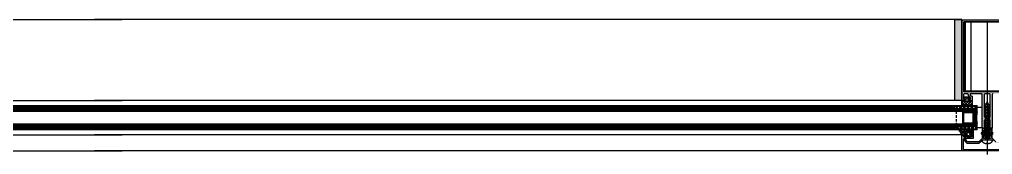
# Model space of a CAD drawing. Header units: millimetres. Extents: x 809 to 8159, y 33 to 4533.
# Drawn here: x 4685.8 to 4781.8, y 1262.1 to 1275.4 of the extents above; entities that cross this region are included whole.
import ezdxf

# ---------------------------------------------------------------- set-up
doc = ezdxf.new("R2010")
doc.units = ezdxf.units.MM
doc.linetypes.add('DASHDOT', pattern=[25.4, 12.7, -6.35, 0, -6.35])
doc.linetypes.add('HIDDEN', pattern=[0.375, 0.25, -0.125])
for name, color, linetype in [('1', 3, 'Continuous'), ('11', 11, 'Continuous'), ('3', 11, 'Continuous'), ('5', 11, 'Continuous'), ('EKSEN', 11, 'Continuous'), ('FITILLER', 240, 'Continuous'), ('GORUNUS-TARAMA', 11, 'Continuous')]:
    doc.layers.add(name, color=color, linetype=linetype)
doc.layers.add('cam', color=5, linetype='Continuous', lineweight=0)

# ---------------------------------------------------------------- blocks, each defined once
blk = doc.blocks.new('ajsdfxcvzx')
h = blk.add_hatch(color=256)
edge = h.paths.add_edge_path()
edge.add_line((36739.5, -7323.869), (36739.5, -7323.799))
edge.add_line((36739.5, -7323.799), (36739.59, -7323.799))
edge.add_line((36739.59, -7323.799), (36739.59, -7323.319))
edge.add_arc((36739.49, -7323.319), 0.1, 0, 90)
edge.add_line((36739.49, -7323.219), (36739.21, -7323.219))
edge.add_arc((36739.21, -7323.319), 0.1, 90, 180)
edge.add_line((36739.11, -7323.319), (36739.11, -7323.398))
edge.add_arc((36739.06, -7323.398), 0.05, 315, 360, ccw=False)
edge.add_line((36739.096, -7323.434), (36738.925, -7323.604))
edge.add_arc((36738.96, -7323.64), 0.05, 135, 180)
edge.add_line((36738.91, -7323.64), (36738.91, -7323.799))
edge.add_line((36738.91, -7323.799), (36739, -7323.799))
edge.add_line((36739, -7323.799), (36739, -7323.869))
edge.add_arc((36738.95, -7323.869), 0.05, -90, 0, ccw=False)
edge.add_line((36738.95, -7323.919), (36738.75, -7323.919))
edge.add_line((36738.75, -7323.919), (36738.75, -7323.479))
edge.add_arc((36738.8, -7323.479), 0.05, 90, 180, ccw=False)
edge.add_line((36738.8, -7323.429), (36738.867, -7323.429))
edge.add_arc((36738.867, -7323.379), 0.05, 270, 315)
edge.add_line((36738.903, -7323.414), (36738.936, -7323.382))
edge.add_arc((36738.9, -7323.346), 0.05, 315, 360)
edge.add_line((36738.95, -7323.346), (36738.95, -7323.269))
edge.add_arc((36738.9, -7323.269), 0.05, 0, 90)
edge.add_line((36738.9, -7323.219), (36738.65, -7323.219))
edge.add_line((36738.65, -7323.219), (36738.28, -7323.219))
edge.add_line((36738.28, -7323.219), (36738.25, -7323.189))
edge.add_line((36738.25, -7323.189), (36738.22, -7323.219))
edge.add_line((36738.22, -7323.219), (36737.85, -7323.219))
edge.add_arc((36737.842, -7323.311), 0.0919, 84.92947, 180.95505)
edge.add_line((36737.75, -7323.312), (36737.75, -7325.589))
edge.add_arc((36737.75, -7325.609), 0.02, 90, 270)
edge.add_line((36737.75, -7325.629), (36737.75, -7325.649))
edge.add_arc((36737.75, -7325.669), 0.02, 90, 270)
edge.add_line((36737.75, -7325.689), (36737.75, -7326.619))
edge.add_line((36737.75, -7326.619), (36737.61, -7326.619))
edge.add_arc((36737.61, -7326.559), 0.06, 180, 270, ccw=False)
edge.add_line((36737.55, -7326.559), (36737.48, -7326.559))
edge.add_arc((36737.48, -7326.529), 0.03, 180, 270, ccw=False)
edge.add_line((36737.45, -7326.529), (36737.45, -7326.489))
edge.add_arc((36737.48, -7326.489), 0.03, 90, 180, ccw=False)
edge.add_line((36737.48, -7326.459), (36737.55, -7326.459))
edge.add_line((36737.55, -7326.459), (36737.55, -7325.819))
edge.add_line((36737.55, -7325.819), (36737.3, -7325.819))
edge.add_line((36737.3, -7325.819), (36737.25, -7325.769))
edge.add_line((36737.25, -7325.769), (36737.2, -7325.819))
edge.add_line((36737.2, -7325.819), (36736.95, -7325.819))
edge.add_line((36736.95, -7325.819), (36736.95, -7326.459))
edge.add_line((36736.95, -7326.459), (36737.02, -7326.459))
edge.add_arc((36737.02, -7326.489), 0.03, 0, 90, ccw=False)
edge.add_line((36737.05, -7326.489), (36737.05, -7326.529))
edge.add_arc((36737.02, -7326.529), 0.03, -90, 0, ccw=False)
edge.add_line((36737.02, -7326.559), (36736.95, -7326.559))
edge.add_arc((36736.89, -7326.559), 0.06, 270, 360, ccw=False)
edge.add_line((36736.89, -7326.619), (36736.75, -7326.619))
edge.add_line((36736.75, -7326.619), (36736.75, -7325.689))
edge.add_arc((36736.75, -7325.669), 0.02, 270, 450)
edge.add_line((36736.75, -7325.649), (36736.75, -7325.629))
edge.add_arc((36736.75, -7325.609), 0.02, 270, 450)
edge.add_line((36736.75, -7325.589), (36736.75, -7323.312))
edge.add_arc((36736.658, -7323.311), 0.0919, 359.04495, 455.07053)
edge.add_line((36736.65, -7323.219), (36736.28, -7323.219))
edge.add_line((36736.28, -7323.219), (36736.25, -7323.189))
edge.add_line((36736.25, -7323.189), (36736.22, -7323.219))
edge.add_line((36736.22, -7323.219), (36735.85, -7323.219))
edge.add_line((36735.85, -7323.219), (36735.6, -7323.219))
edge.add_arc((36735.6, -7323.269), 0.05, 90, 180)
edge.add_line((36735.55, -7323.269), (36735.55, -7323.346))
edge.add_arc((36735.6, -7323.346), 0.05, 180, 225)
edge.add_line((36735.565, -7323.382), (36735.598, -7323.414))
edge.add_arc((36735.633, -7323.379), 0.05, 225, 270)
edge.add_line((36735.633, -7323.429), (36735.7, -7323.429))
edge.add_arc((36735.7, -7323.479), 0.05, 0, 90, ccw=False)
edge.add_line((36735.75, -7323.479), (36735.75, -7323.919))
edge.add_line((36735.75, -7323.919), (36735.55, -7323.919))
edge.add_arc((36735.55, -7323.869), 0.05, 180, 270, ccw=False)
edge.add_line((36735.5, -7323.869), (36735.5, -7323.799))
edge.add_line((36735.5, -7323.799), (36735.59, -7323.799))
edge.add_line((36735.59, -7323.799), (36735.59, -7323.64))
edge.add_arc((36735.54, -7323.64), 0.05, 360, 405)
edge.add_line((36735.576, -7323.604), (36735.405, -7323.434))
edge.add_arc((36735.44, -7323.398), 0.05, 180, 225, ccw=False)
edge.add_line((36735.39, -7323.398), (36735.39, -7323.319))
edge.add_arc((36735.29, -7323.319), 0.1, 0, 90)
edge.add_line((36735.29, -7323.219), (36735.01, -7323.219))
edge.add_arc((36735.01, -7323.319), 0.1, 90, 180)
edge.add_line((36734.91, -7323.319), (36734.91, -7323.799))
edge.add_line((36734.91, -7323.799), (36735, -7323.799))
edge.add_line((36735, -7323.799), (36735, -7323.869))
edge.add_arc((36734.95, -7323.869), 0.05, -90, 0, ccw=False)
edge.add_line((36734.95, -7323.919), (36734.75, -7323.919))
edge.add_line((36734.75, -7323.919), (36734.75, -7315.926))
edge.add_line((36734.75, -7315.926), (36739.75, -7315.926))
edge.add_line((36739.75, -7315.926), (36739.75, -7323.919))
edge.add_line((36739.75, -7323.919), (36739.55, -7323.919))
edge.add_arc((36739.55, -7323.869), 0.05, 180, 270, ccw=False)
h.paths.add_polyline_path([(36734.952, -7323.026), (36734.952, -7316.126), (36739.552, -7316.126), (36739.552, -7323.026), (36737.252, -7323.026)], flags=16)
edge = h.paths.add_edge_path(flags=16)
edge.add_arc((36737.452, -7325.426), 0.1, 270, 360)
edge.add_line((36737.552, -7325.426), (36737.552, -7323.326))
edge.add_arc((36737.452, -7323.326), 0.1, 0, 90)
edge.add_line((36737.452, -7323.226), (36737.052, -7323.226))
edge.add_arc((36737.052, -7323.326), 0.1, 90, 180)
edge.add_line((36736.952, -7323.326), (36736.952, -7325.426))
edge.add_arc((36737.052, -7325.426), 0.1, 180, 270)
edge.add_line((36737.052, -7325.526), (36737.452, -7325.526))
h = blk.add_hatch()
h.set_pattern_fill('NET', color=256, angle=90, style=0)
h.set_pattern_definition([(90, (36743.70814, -7267.74738), (-0.125, 2e-17), []), (180, (36743.70814, -7267.74738), (-3e-17, -0.125), [])])
h.paths.add_polyline_path([(36735.956, -7326.169), (36735.956, -7325.006), (36736.254, -7325.006), (36736.214, -7325.205), (36736.195, -7325.444), (36736.195, -7325.702), (36736.224, -7326.03), (36736.244, -7326.169)])
h = blk.add_hatch(color=256)
edge = h.paths.add_edge_path()
edge.add_line((36735.773, -7327.489), (36735.173, -7327.489))
edge.add_line((36735.173, -7327.489), (36734.938, -7327.209))
edge.add_line((36734.938, -7327.209), (36735.143, -7327.209))
edge.add_line((36735.143, -7327.209), (36735.143, -7327.139))
edge.add_arc((36735.093, -7327.139), 0.05, 360, 450)
edge.add_line((36735.093, -7327.089), (36734.755, -7327.089))
edge.add_line((36734.755, -7327.089), (36734.755, -7327.195))
edge.add_line((36734.755, -7327.195), (36735.054, -7327.55))
edge.add_arc((36735.016, -7327.583), 0.05, -50, 40, ccw=False)
edge.add_line((36735.048, -7327.621), (36734.958, -7327.696))
edge.add_arc((36734.99, -7327.734), 0.05, 130, 220)
edge.add_line((36734.952, -7327.766), (36735.208, -7328.071))
edge.add_arc((36735.246, -7328.039), 0.05, 220, 270)
edge.add_line((36735.246, -7328.089), (36736.426, -7328.089))
edge.add_arc((36736.426, -7328.039), 0.05, 270, 315)
edge.add_line((36736.461, -7328.074), (36736.638, -7327.897))
edge.add_line((36736.638, -7327.897), (36736.638, -7327.855))
edge.add_line((36736.638, -7327.855), (36736.681, -7327.855))
edge.add_line((36736.681, -7327.855), (36736.736, -7327.8))
edge.add_arc((36736.771, -7327.835), 0.05, 90, 135, ccw=False)
edge.add_line((36736.771, -7327.785), (36737.73, -7327.785))
edge.add_arc((36737.73, -7327.835), 0.05, 45, 90, ccw=False)
edge.add_line((36737.765, -7327.8), (36737.82, -7327.855))
edge.add_line((36737.82, -7327.855), (36737.862, -7327.855))
edge.add_line((36737.862, -7327.855), (36737.862, -7327.897))
edge.add_line((36737.862, -7327.897), (36738.039, -7328.074))
edge.add_arc((36738.075, -7328.039), 0.05, 225, 270)
edge.add_line((36738.075, -7328.089), (36739.254, -7328.089))
edge.add_arc((36739.254, -7328.039), 0.05, 270, 320)
edge.add_line((36739.293, -7328.071), (36739.548, -7327.766))
edge.add_arc((36739.51, -7327.734), 0.05, 320, 410)
edge.add_line((36739.542, -7327.696), (36739.453, -7327.621))
edge.add_arc((36739.485, -7327.583), 0.05, 140, 230, ccw=False)
edge.add_line((36739.447, -7327.55), (36739.745, -7327.195))
edge.add_line((36739.745, -7327.195), (36739.745, -7327.089))
edge.add_line((36739.745, -7327.089), (36739.408, -7327.089))
edge.add_arc((36739.408, -7327.139), 0.05, 90, 180)
edge.add_line((36739.358, -7327.139), (36739.358, -7327.209))
edge.add_line((36739.358, -7327.209), (36739.563, -7327.209))
edge.add_line((36739.563, -7327.209), (36739.328, -7327.489))
edge.add_line((36739.328, -7327.489), (36738.728, -7327.489))
edge.add_line((36738.728, -7327.489), (36738.728, -7327.209))
edge.add_line((36738.728, -7327.209), (36738.858, -7327.209))
edge.add_line((36738.858, -7327.209), (36738.858, -7327.139))
edge.add_arc((36738.808, -7327.139), 0.05, 0, 90)
edge.add_line((36738.808, -7327.089), (36738.608, -7327.089))
edge.add_line((36738.608, -7327.089), (36738.608, -7327.559))
edge.add_arc((36738.658, -7327.559), 0.05, 180, 270)
edge.add_line((36738.658, -7327.609), (36739.234, -7327.609))
edge.add_arc((36739.234, -7327.659), 0.05, 50, 90, ccw=False)
edge.add_line((36739.266, -7327.621), (36739.373, -7327.711))
edge.add_arc((36739.341, -7327.749), 0.05, -40, 50, ccw=False)
edge.add_line((36739.379, -7327.781), (36739.237, -7327.951))
edge.add_arc((36739.198, -7327.919), 0.05, 270, 320, ccw=False)
edge.add_line((36739.198, -7327.969), (36738.125, -7327.969))
edge.add_arc((36738.125, -7327.919), 0.05, 225, 270, ccw=False)
edge.add_line((36738.089, -7327.954), (36737.765, -7327.63))
edge.add_arc((36737.8, -7327.595), 0.05, 180, 225, ccw=False)
edge.add_line((36737.75, -7327.595), (36737.75, -7327.189))
edge.add_line((36737.75, -7327.189), (36737.85, -7327.189))
edge.add_line((36737.85, -7327.189), (36737.85, -7327.089))
edge.add_line((36737.85, -7327.089), (36737.55, -7327.089))
edge.add_arc((36737.55, -7327.139), 0.05, 90, 180)
edge.add_line((36737.5, -7327.139), (36737.5, -7327.209))
edge.add_line((36737.5, -7327.209), (36737.63, -7327.209))
edge.add_line((36737.63, -7327.209), (36737.63, -7327.585))
edge.add_arc((36737.58, -7327.585), 0.05, 270, 360, ccw=False)
edge.add_line((36737.58, -7327.635), (36736.92, -7327.635))
edge.add_arc((36736.92, -7327.585), 0.05, 180, 270, ccw=False)
edge.add_line((36736.87, -7327.585), (36736.87, -7327.209))
edge.add_line((36736.87, -7327.209), (36737, -7327.209))
edge.add_line((36737, -7327.209), (36737, -7327.139))
edge.add_arc((36736.95, -7327.139), 0.05, 0, 90)
edge.add_line((36736.95, -7327.089), (36736.65, -7327.089))
edge.add_line((36736.65, -7327.089), (36736.65, -7327.189))
edge.add_line((36736.65, -7327.189), (36736.75, -7327.189))
edge.add_line((36736.75, -7327.189), (36736.75, -7327.595))
edge.add_arc((36736.7, -7327.595), 0.05, 315, 360, ccw=False)
edge.add_line((36736.736, -7327.63), (36736.411, -7327.954))
edge.add_arc((36736.376, -7327.919), 0.05, 270, 315, ccw=False)
edge.add_line((36736.376, -7327.969), (36735.302, -7327.969))
edge.add_arc((36735.302, -7327.919), 0.05, 220, 270, ccw=False)
edge.add_line((36735.264, -7327.951), (36735.121, -7327.781))
edge.add_arc((36735.159, -7327.749), 0.05, 130, 220, ccw=False)
edge.add_line((36735.127, -7327.711), (36735.235, -7327.621))
edge.add_arc((36735.267, -7327.659), 0.05, 90, 130, ccw=False)
edge.add_line((36735.267, -7327.609), (36735.843, -7327.609))
edge.add_arc((36735.843, -7327.559), 0.05, 270, 360)
edge.add_line((36735.893, -7327.559), (36735.893, -7327.089))
edge.add_line((36735.893, -7327.089), (36735.693, -7327.089))
edge.add_arc((36735.693, -7327.139), 0.05, 90, 180)
edge.add_line((36735.643, -7327.139), (36735.643, -7327.209))
edge.add_line((36735.643, -7327.209), (36735.773, -7327.209))
edge.add_line((36735.773, -7327.209), (36735.773, -7327.489))
h = blk.add_hatch(color=256)
edge = h.paths.add_edge_path()
edge.add_arc((36734.93, -7328.682), 0.05, 180, 270)
edge.add_line((36734.93, -7328.732), (36739.57, -7328.732))
edge.add_arc((36739.57, -7328.682), 0.05, 270, 360)
edge.add_line((36739.62, -7328.682), (36739.62, -7327.729))
edge.add_line((36739.62, -7327.729), (36739.488, -7327.618))
edge.add_arc((36739.52, -7327.58), 0.05, 140, 230, ccw=False)
edge.add_line((36739.482, -7327.547), (36739.715, -7327.27))
edge.add_arc((36739.73, -7327.282), 0.02, 0, 140, ccw=False)
edge.add_line((36739.75, -7327.282), (36739.75, -7328.812))
edge.add_arc((36739.7, -7328.812), 0.05, 270, 360, ccw=False)
edge.add_line((36739.7, -7328.862), (36734.8, -7328.862))
edge.add_arc((36734.8, -7328.812), 0.05, 180, 270, ccw=False)
edge.add_line((36734.75, -7328.812), (36734.75, -7327.282))
edge.add_arc((36734.77, -7327.282), 0.02, 40, 180, ccw=False)
edge.add_line((36734.786, -7327.27), (36735.019, -7327.547))
edge.add_arc((36734.98, -7327.58), 0.05, -50, 40, ccw=False)
edge.add_line((36735.013, -7327.618), (36734.88, -7327.729))
edge.add_line((36734.88, -7327.729), (36734.88, -7328.682))
at = {"layer": 'FITILLER'}
h = blk.add_hatch(dxfattribs=at)
h.set_pattern_fill('DOTS', color=256, scale=1.2, angle=45, style=0)
h.set_pattern_definition([(135, (36876.312036, -7418.0843), (0.026516504, 0.079549513), [0, -0.075])])
h.paths.add_polyline_path([(36734.737, -7323.889), (36734.055, -7323.889), (36734.055, -7315.892), (36734.737, -7315.892)])
h = blk.add_hatch(dxfattribs=at)
h.set_pattern_fill('NET', color=256, scale=1.5, angle=135, style=0)
h.set_pattern_definition([(45, (36747.49685, -7337.52902), (0.1325825, -0.1325825), []), (315, (36747.49685, -7337.52902), (-0.1325825, -0.1325825), [])])
edge = h.paths.add_edge_path(flags=16)
edge.add_arc((36735.275, -7323.897), 0.1, 270, 360)
edge.add_line((36735.375, -7323.897), (36735.375, -7323.739))
edge.add_arc((36735.275, -7323.739), 0.1, 360, 450)
edge.add_line((36735.275, -7323.639), (36735.225, -7323.639))
edge.add_arc((36735.225, -7323.739), 0.1, 90, 180)
edge.add_line((36735.125, -7323.739), (36735.125, -7323.897))
edge.add_arc((36735.225, -7323.897), 0.1, 180, 270)
edge.add_line((36735.225, -7323.997), (36735.275, -7323.997))
edge = h.paths.add_edge_path()
edge.add_line((36735.75, -7323.914), (36735.75, -7324.431))
edge.add_arc((36735.74, -7324.431), 0.01, -135, 0, ccw=False)
edge.add_line((36735.733, -7324.438), (36735.622, -7324.327))
edge.add_arc((36735.616, -7324.334), 0.00893, 45, 135)
edge.add_line((36735.61, -7324.327), (36735.5, -7324.436))
edge.add_arc((36735.494, -7324.43), 0.00893, 225, 315, ccw=False)
edge.add_line((36735.488, -7324.436), (36735.379, -7324.327))
edge.add_arc((36735.372, -7324.334), 0.00893, 45, 135)
edge.add_line((36735.366, -7324.327), (36735.257, -7324.436))
edge.add_arc((36735.25, -7324.43), 0.00893, 225, 315, ccw=False)
edge.add_line((36735.244, -7324.436), (36735.135, -7324.327))
edge.add_arc((36735.128, -7324.334), 0.00893, 45, 135)
edge.add_line((36735.122, -7324.327), (36735.013, -7324.436))
edge.add_arc((36735.006, -7324.43), 0.00893, 225, 315, ccw=False)
edge.add_line((36735, -7324.436), (36734.891, -7324.327))
edge.add_arc((36734.884, -7324.334), 0.00893, 45, 135)
edge.add_line((36734.878, -7324.327), (36734.767, -7324.438))
edge.add_arc((36734.76, -7324.431), 0.01, 180, 315, ccw=False)
edge.add_line((36734.75, -7324.431), (36734.75, -7323.914))
edge.add_line((36734.75, -7323.914), (36734.975, -7323.914))
edge.add_arc((36734.975, -7323.864), 0.05, 270, 360)
edge.add_line((36735.025, -7323.864), (36735.025, -7323.744))
edge.add_line((36735.025, -7323.744), (36734.925, -7323.744))
edge.add_line((36734.925, -7323.744), (36734.925, -7323.694))
edge.add_line((36734.925, -7323.694), (36735, -7323.564))
edge.add_arc((36735.044, -7323.589), 0.05, 90, 150, ccw=False)
edge.add_line((36735.044, -7323.539), (36735.457, -7323.539))
edge.add_arc((36735.457, -7323.589), 0.05, 30, 90, ccw=False)
edge.add_line((36735.5, -7323.564), (36735.575, -7323.694))
edge.add_line((36735.575, -7323.694), (36735.575, -7323.744))
edge.add_line((36735.575, -7323.744), (36735.475, -7323.744))
edge.add_line((36735.475, -7323.744), (36735.475, -7323.864))
edge.add_arc((36735.525, -7323.864), 0.05, 180, 270)
edge.add_line((36735.525, -7323.914), (36735.75, -7323.914))
h = blk.add_hatch(dxfattribs=at)
h.set_pattern_fill('NET', color=256, scale=1.5, angle=135, style=0)
h.set_pattern_definition([(45, (36751.73838, -7341.505), (0.1325825, -0.1325825), []), (315, (36751.73838, -7341.505), (-0.1325825, -0.1325825), [])])
edge = h.paths.add_edge_path(flags=16)
edge.add_arc((36735.368, -7327.261), 0.1, 180, 270, ccw=False)
edge.add_line((36735.268, -7327.261), (36735.268, -7327.136))
edge.add_arc((36735.368, -7327.136), 0.1, 90, 180, ccw=False)
edge.add_line((36735.368, -7327.036), (36735.418, -7327.036))
edge.add_arc((36735.418, -7327.136), 0.1, 0, 90, ccw=False)
edge.add_line((36735.518, -7327.136), (36735.518, -7327.261))
edge.add_arc((36735.418, -7327.261), 0.1, -90, 0, ccw=False)
edge.add_line((36735.418, -7327.361), (36735.368, -7327.361))
edge = h.paths.add_edge_path()
edge.add_arc((36734.409, -7327.104), 0.2, 10, 40.23314, ccw=False)
edge.add_line((36734.606, -7327.07), (36734.63, -7327.204))
edge.add_arc((36734.679, -7327.196), 0.05, 190, 255)
edge.add_line((36734.666, -7327.244), (36734.735, -7327.262))
edge.add_line((36734.735, -7327.262), (36734.735, -7327.086))
edge.add_line((36734.735, -7327.086), (36735.118, -7327.086))
edge.add_arc((36735.118, -7327.136), 0.05, 0, 90, ccw=False)
edge.add_line((36735.168, -7327.136), (36735.168, -7327.256))
edge.add_line((36735.168, -7327.256), (36735.068, -7327.256))
edge.add_line((36735.068, -7327.256), (36735.068, -7327.306))
edge.add_line((36735.068, -7327.306), (36735.143, -7327.436))
edge.add_arc((36735.186, -7327.411), 0.05, 210, 270)
edge.add_line((36735.186, -7327.461), (36735.599, -7327.461))
edge.add_arc((36735.599, -7327.411), 0.05, 270, 330)
edge.add_line((36735.642, -7327.436), (36735.718, -7327.306))
edge.add_line((36735.718, -7327.306), (36735.718, -7327.256))
edge.add_line((36735.718, -7327.256), (36735.618, -7327.256))
edge.add_line((36735.618, -7327.256), (36735.618, -7327.136))
edge.add_arc((36735.668, -7327.136), 0.05, 90, 180, ccw=False)
edge.add_line((36735.668, -7327.086), (36735.893, -7327.086))
edge.add_line((36735.893, -7327.086), (36735.893, -7326.736))
edge.add_line((36735.893, -7326.736), (36735.743, -7326.736))
edge.add_line((36735.743, -7326.736), (36735.743, -7326.886))
edge.add_arc((36735.693, -7326.886), 0.05, 270, 360, ccw=False)
edge.add_line((36735.693, -7326.936), (36735.673, -7326.936))
edge.add_arc((36735.673, -7326.886), 0.05, 180, 270, ccw=False)
edge.add_line((36735.623, -7326.886), (36735.623, -7326.736))
edge.add_line((36735.623, -7326.736), (36735.473, -7326.736))
edge.add_line((36735.473, -7326.736), (36735.473, -7326.886))
edge.add_arc((36735.423, -7326.886), 0.05, -90, 0, ccw=False)
edge.add_line((36735.423, -7326.936), (36735.403, -7326.936))
edge.add_arc((36735.403, -7326.886), 0.05, 180, 270, ccw=False)
edge.add_line((36735.353, -7326.886), (36735.353, -7326.736))
edge.add_line((36735.353, -7326.736), (36735.203, -7326.736))
edge.add_line((36735.203, -7326.736), (36735.203, -7326.886))
edge.add_arc((36735.153, -7326.886), 0.05, -90, 0, ccw=False)
edge.add_line((36735.153, -7326.936), (36735.133, -7326.936))
edge.add_arc((36735.133, -7326.886), 0.05, 180, 270, ccw=False)
edge.add_line((36735.083, -7326.886), (36735.083, -7326.736))
edge.add_line((36735.083, -7326.736), (36734.933, -7326.736))
edge.add_line((36734.933, -7326.736), (36734.933, -7326.886))
edge.add_arc((36734.883, -7326.886), 0.05, 270, 360, ccw=False)
edge.add_line((36734.883, -7326.936), (36734.774, -7326.936))
edge.add_arc((36734.774, -7326.886), 0.05, 230, 270, ccw=False)
edge.add_line((36734.742, -7326.924), (36734.423, -7326.657))
edge.add_arc((36734.385, -7326.689), 0.05, 40.23314, 220.23314)
edge.add_line((36734.347, -7326.721), (36734.562, -7326.975))
h = blk.add_hatch(dxfattribs=at)
h.set_pattern_fill('NET', color=256, scale=1.5, angle=135, style=0)
h.set_pattern_definition([(135, (36659.21816, -7345.39916), (-0.1325825, -0.1325825), []), (225, (36659.21816, -7345.39916), (0.1325825, -0.1325825), [])])
edge = h.paths.add_edge_path(flags=16)
edge.add_arc((36737.274, -7327.095), 0.1, 0, 90, ccw=False)
edge.add_line((36737.374, -7327.095), (36737.374, -7327.253))
edge.add_arc((36737.274, -7327.253), 0.1, -90, 0, ccw=False)
edge.add_line((36737.274, -7327.353), (36737.224, -7327.353))
edge.add_arc((36737.224, -7327.253), 0.1, 180, 270, ccw=False)
edge.add_line((36737.124, -7327.253), (36737.124, -7327.095))
edge.add_arc((36737.224, -7327.095), 0.1, 90, 180, ccw=False)
edge.add_line((36737.224, -7326.995), (36737.274, -7326.995))
edge = h.paths.add_edge_path()
edge.add_line((36737.749, -7327.078), (36737.749, -7326.561))
edge.add_arc((36737.739, -7326.561), 0.01, 360, 495)
edge.add_line((36737.732, -7326.554), (36737.621, -7326.665))
edge.add_arc((36737.615, -7326.658), 0.00893, 225, 315, ccw=False)
edge.add_line((36737.609, -7326.665), (36737.499, -7326.555))
edge.add_arc((36737.493, -7326.562), 0.00893, 45, 135)
edge.add_line((36737.487, -7326.555), (36737.378, -7326.665))
edge.add_arc((36737.371, -7326.658), 0.00893, 225, 315, ccw=False)
edge.add_line((36737.365, -7326.665), (36737.256, -7326.555))
edge.add_arc((36737.249, -7326.562), 0.00893, 45, 135)
edge.add_line((36737.243, -7326.555), (36737.134, -7326.665))
edge.add_arc((36737.127, -7326.658), 0.00893, 225, 315, ccw=False)
edge.add_line((36737.121, -7326.665), (36737.012, -7326.555))
edge.add_arc((36737.005, -7326.562), 0.00893, 45, 135)
edge.add_line((36736.999, -7326.555), (36736.89, -7326.665))
edge.add_arc((36736.883, -7326.658), 0.00893, 225, 315, ccw=False)
edge.add_line((36736.877, -7326.665), (36736.766, -7326.554))
edge.add_arc((36736.759, -7326.561), 0.01, 45, 180)
edge.add_line((36736.749, -7326.561), (36736.749, -7327.078))
edge.add_line((36736.749, -7327.078), (36736.974, -7327.078))
edge.add_arc((36736.974, -7327.128), 0.05, 0, 90, ccw=False)
edge.add_line((36737.024, -7327.128), (36737.024, -7327.248))
edge.add_line((36737.024, -7327.248), (36736.924, -7327.248))
edge.add_line((36736.924, -7327.248), (36736.924, -7327.298))
edge.add_line((36736.924, -7327.298), (36736.999, -7327.428))
edge.add_arc((36737.043, -7327.403), 0.05, 210, 270)
edge.add_line((36737.043, -7327.453), (36737.456, -7327.453))
edge.add_arc((36737.456, -7327.403), 0.05, 270, 330)
edge.add_line((36737.499, -7327.428), (36737.574, -7327.298))
edge.add_line((36737.574, -7327.298), (36737.574, -7327.248))
edge.add_line((36737.574, -7327.248), (36737.474, -7327.248))
edge.add_line((36737.474, -7327.248), (36737.474, -7327.128))
edge.add_arc((36737.524, -7327.128), 0.05, 90, 180, ccw=False)
edge.add_line((36737.524, -7327.078), (36737.749, -7327.078))
at = {"linetype": 'HIDDEN'}
for p, q in [((36736.227, -7324.589), (36734.167, -7324.589)), ((36734.167, -7324.589), (36734.167, -7326.589)), ((36734.167, -7326.589), (36736.25, -7326.589))]:
    blk.add_line(p, q, dxfattribs=at)
for p, q in [((36735.95, -7326.193), (36735.95, -7325.593)), ((36736.246, -7326.589), (36736.25, -7326.589))]:
    blk.add_line(p, q)
at = {"elevation": 0}
for points in [[(36737.85, -7323.219, 0.445362), (36737.75, -7323.312), (36737.75, -7325.589, 1), (36737.75, -7325.629), (36737.75, -7325.649, 1), (36737.75, -7325.689), (36737.75, -7326.619), (36737.61, -7326.619, -0.414214), (36737.55, -7326.559), (36737.48, -7326.559, -0.414214), (36737.45, -7326.529), (36737.45, -7326.489, -0.414214), (36737.48, -7326.459), (36737.55, -7326.459), (36737.55, -7325.819), (36737.3, -7325.819), (36737.25, -7325.769), (36737.2, -7325.819), (36736.95, -7325.819), (36736.95, -7326.459), (36737.02, -7326.459, -0.414214), (36737.05, -7326.489), (36737.05, -7326.529, -0.414214), (36737.02, -7326.559), (36736.95, -7326.559, -0.414214), (36736.89, -7326.619), (36736.75, -7326.619), (36736.75, -7325.689, 1), (36736.75, -7325.649), (36736.75, -7325.629, 1), (36736.75, -7325.589), (36736.75, -7323.312, 0.445362), (36736.65, -7323.219), (36736.28, -7323.219), (36736.25, -7323.189), (36736.22, -7323.219), (36735.85, -7323.219), (36735.6, -7323.219, 0.414214), (36735.55, -7323.269), (36735.55, -7323.346, 0.198912), (36735.565, -7323.382), (36735.598, -7323.414, 0.198912), (36735.633, -7323.429), (36735.7, -7323.429, -0.414214), (36735.75, -7323.479), (36735.75, -7323.919), (36735.55, -7323.919, -0.414214), (36735.5, -7323.869), (36735.5, -7323.799), (36735.59, -7323.799), (36735.59, -7323.64, 0.198912), (36735.576, -7323.604), (36735.405, -7323.434, -0.198912), (36735.39, -7323.398), (36735.39, -7323.319, 0.414214), (36735.29, -7323.219), (36735.01, -7323.219, 0.414214), (36734.91, -7323.319), (36734.91, -7323.799), (36735, -7323.799), (36735, -7323.869, -0.414214), (36734.95, -7323.919), (36734.75, -7323.919), (36734.75, -7315.926), (36739.75, -7315.926)], [(36738.089, -7327.954), (36737.765, -7327.63, -0.198912), (36737.75, -7327.595), (36737.75, -7327.189), (36737.85, -7327.189)], [(36737.85, -7327.089), (36737.55, -7327.089, 0.414214), (36737.5, -7327.139), (36737.5, -7327.209), (36737.63, -7327.209), (36737.63, -7327.585, -0.414214), (36737.58, -7327.635), (36736.92, -7327.635, -0.414214), (36736.87, -7327.585), (36736.87, -7327.209), (36737, -7327.209), (36737, -7327.139, 0.414214), (36736.95, -7327.089), (36736.65, -7327.089), (36736.65, -7327.189), (36736.75, -7327.189), (36736.75, -7327.595, -0.198912), (36736.736, -7327.63), (36736.411, -7327.954, -0.198912), (36736.376, -7327.969), (36735.302, -7327.969, -0.221695), (36735.264, -7327.951), (36735.121, -7327.781, -0.414214), (36735.127, -7327.711), (36735.235, -7327.621, -0.176327), (36735.267, -7327.609), (36735.843, -7327.609, 0.414214), (36735.893, -7327.559), (36735.893, -7327.089), (36735.693, -7327.089, 0.414214), (36735.643, -7327.139), (36735.643, -7327.209), (36735.773, -7327.209), (36735.773, -7327.489), (36735.173, -7327.489), (36734.938, -7327.209), (36735.143, -7327.209), (36735.143, -7327.139, 0.414214), (36735.093, -7327.089), (36734.755, -7327.089), (36734.755, -7327.195), (36735.054, -7327.55, -0.414214), (36735.048, -7327.621), (36734.958, -7327.696, 0.414214), (36734.952, -7327.766), (36735.208, -7328.071, 0.221695), (36735.246, -7328.089), (36736.426, -7328.089, 0.198912), (36736.461, -7328.074), (36736.638, -7327.897), (36736.638, -7327.855), (36736.681, -7327.855), (36736.736, -7327.8, -0.198912), (36736.771, -7327.785), (36737.73, -7327.785, -0.198912), (36737.765, -7327.8), (36737.82, -7327.855)]]:
    blk.add_lwpolyline(points, format="xyb", dxfattribs=at)
for points in [[(36734.952, -7323.026), (36734.952, -7316.126), (36739.552, -7316.126), (36739.552, -7323.026), (36737.252, -7323.026)], [(36735.95, -7326.193), (36735.95, -7325.006), (36734.805, -7325.006), (36734.805, -7326.193)], [(36735.85, -7326.093), (36735.85, -7325.106), (36734.905, -7325.106), (36734.905, -7326.093)], [(36735.956, -7326.169), (36735.956, -7325.006), (36736.254, -7325.006), (36736.214, -7325.205), (36736.195, -7325.444), (36736.195, -7325.702), (36736.224, -7326.03), (36736.244, -7326.169)]]:
    blk.add_lwpolyline(points, close=True, dxfattribs=at)
for points in [[(36737.452, -7325.526, 0.414214), (36737.552, -7325.426), (36737.552, -7323.326, 0.414214), (36737.452, -7323.226), (36737.052, -7323.226, 0.414214), (36736.952, -7323.326), (36736.952, -7325.426, 0.414214), (36737.052, -7325.526)], [(36734.88, -7328.682, 0.414214), (36734.93, -7328.732), (36739.57, -7328.732, 0.414214), (36739.62, -7328.682), (36739.62, -7327.729), (36739.488, -7327.618, -0.414214), (36739.482, -7327.547), (36739.715, -7327.27, -0.700208), (36739.75, -7327.282), (36739.75, -7328.812, -0.414214), (36739.7, -7328.862), (36734.8, -7328.862, -0.414214), (36734.75, -7328.812), (36734.75, -7327.282, -0.700208), (36734.786, -7327.27), (36735.019, -7327.547, -0.414214), (36735.013, -7327.618), (36734.88, -7327.729)]]:
    blk.add_lwpolyline(points, format="xyb", close=True, dxfattribs=at)
at = {"layer": '1', "linetype": 'DASHDOT', "ltscale": 10}
for p, q in [((36736.775, -7327.951), (36736.775, -7327.801)), ((36737.725, -7327.801), (36736.775, -7327.801)), ((36737.393, -7327.441), (36737.008, -7327.304)), ((36737.493, -7327.404), (36737.008, -7327.304)), ((36737.008, -7327.504), (36737.108, -7327.468)), ((36737.393, -7327.641), (36737.008, -7327.504)), ((36737.493, -7327.604), (36737.008, -7327.504)), ((36737.108, -7327.468), (36737.108, -7327.34)), ((36737.108, -7327.468), (36737.493, -7327.604)), ((36737.108, -7327.634), (36737.108, -7327.54)), ((36737.108, -7327.801), (36737.108, -7327.54)), ((36737.108, -7327.634), (36737.108, -7327.634)), ((36737.108, -7327.634), (36737.108, -7327.634)), ((36737.108, -7327.634), (36737.108, -7327.648)), ((36737.108, -7327.634), (36737.108, -7327.648)), ((36737.493, -7327.404), (36737.393, -7327.441)), ((36737.393, -7327.569), (36737.393, -7327.441)), ((36737.493, -7327.604), (36737.393, -7327.641)), ((36737.393, -7327.801), (36737.393, -7327.641)), ((36737.393, -7327.643), (36737.393, -7327.641)), ((36737.725, -7327.951), (36737.725, -7327.801))]:
    blk.add_line(p, q, dxfattribs=at)
for centre, radius, start, end in [((36737.25, -7327.503), 0.653, 223.31198, 261.59277), ((36737.25, -7327.503), 0.653, 278.40723, 316.68802), ((36737.25, -7328.237), 0.13, 42.68487, 137.31513)]:
    blk.add_arc(centre, radius, start, end, dxfattribs=at)
at = {"layer": '11'}
for p, q in [((36737.062, -7324.233), (36737.162, -7324.197)), ((36737.468, -7324.305), (36737.062, -7324.233)), ((36737.368, -7324.342), (36737.062, -7324.233)), ((36737.25, -7324.001), (36737.16, -7324.197)), ((36737.162, -7324.197), (36737.468, -7324.305)), ((36737.25, -7324.001), (36737.34, -7324.26)), ((36737.008, -7324.499), (36737.108, -7324.463)), ((36737.393, -7324.636), (36737.008, -7324.499)), ((36737.493, -7324.599), (36737.008, -7324.499)), ((36737.008, -7324.785), (36737.108, -7324.748)), ((36737.393, -7324.921), (36737.008, -7324.785)), ((36737.493, -7324.885), (36737.008, -7324.785)), ((36737.008, -7325.07), (36737.108, -7325.034)), ((36737.393, -7325.207), (36737.008, -7325.07)), ((36737.493, -7325.17), (36737.008, -7325.07)), ((36737.108, -7324.463), (36737.108, -7324.315)), ((36737.108, -7324.463), (36737.493, -7324.599)), ((36737.108, -7324.463), (36737.493, -7324.599)), ((36737.108, -7324.748), (36737.108, -7324.535)), ((36737.108, -7324.748), (36737.493, -7324.885)), ((36737.108, -7324.748), (36737.493, -7324.885)), ((36737.108, -7325.034), (36737.108, -7324.82)), ((36737.108, -7325.034), (36737.493, -7325.17)), ((36737.108, -7325.034), (36737.493, -7325.17)), ((36737.108, -7325.319), (36737.108, -7325.106)), ((36737.132, -7324.258), (36737.11, -7324.307)), ((36737.468, -7324.305), (36737.368, -7324.342)), ((36737.368, -7324.342), (36737.391, -7324.409)), ((36737.393, -7324.564), (36737.393, -7324.415)), ((36737.493, -7324.599), (36737.393, -7324.636)), ((36737.393, -7324.849), (36737.393, -7324.636)), ((36737.493, -7324.885), (36737.393, -7324.921)), ((36737.393, -7325.135), (36737.393, -7324.921)), ((36737.493, -7325.17), (36737.393, -7325.207)), ((36737.008, -7325.356), (36737.108, -7325.319)), ((36737.393, -7325.492), (36737.008, -7325.356)), ((36737.493, -7325.456), (36737.008, -7325.356)), ((36737.008, -7325.595), (36737.108, -7325.559)), ((36737.393, -7325.732), (36737.008, -7325.595)), ((36737.493, -7325.695), (36737.008, -7325.595)), ((36737.008, -7325.835), (36737.108, -7325.799)), ((36737.393, -7325.971), (36737.008, -7325.835)), ((36737.493, -7325.935), (36737.008, -7325.835)), ((36737.008, -7326.075), (36737.108, -7326.038)), ((36737.393, -7326.211), (36737.008, -7326.075)), ((36737.493, -7326.175), (36737.008, -7326.075)), ((36737.108, -7325.319), (36737.493, -7325.456)), ((36737.108, -7325.319), (36737.493, -7325.456)), ((36737.108, -7325.559), (36737.108, -7325.391)), ((36737.108, -7325.559), (36737.493, -7325.695)), ((36737.108, -7325.559), (36737.493, -7325.695)), ((36737.108, -7325.799), (36737.108, -7325.631)), ((36737.108, -7325.799), (36737.493, -7325.935)), ((36737.108, -7325.799), (36737.493, -7325.935)), ((36737.108, -7326.038), (36737.108, -7325.87)), ((36737.108, -7326.038), (36737.493, -7326.175)), ((36737.108, -7326.268), (36737.108, -7326.11)), ((36737.393, -7325.42), (36737.393, -7325.207)), ((36737.493, -7325.456), (36737.393, -7325.492)), ((36737.393, -7325.66), (36737.393, -7325.492)), ((36737.493, -7325.695), (36737.393, -7325.732)), ((36737.393, -7325.899), (36737.393, -7325.732)), ((36737.493, -7325.935), (36737.393, -7325.971)), ((36737.393, -7326.139), (36737.393, -7325.971)), ((36737.008, -7326.304), (36737.108, -7326.268)), ((36737.393, -7326.441), (36737.008, -7326.304)), ((36737.493, -7326.404), (36737.008, -7326.304)), ((36737.008, -7326.504), (36737.108, -7326.468)), ((36737.493, -7326.604), (36737.008, -7326.504)), ((36737.393, -7326.641), (36737.008, -7326.504)), ((36737.108, -7326.668), (36737.008, -7326.704)), ((36737.393, -7326.841), (36737.008, -7326.704)), ((36737.008, -7326.704), (36737.493, -7326.804)), ((36737.008, -7326.904), (36737.108, -7326.868)), ((36737.393, -7327.041), (36737.008, -7326.904)), ((36737.493, -7327.004), (36737.008, -7326.904)), ((36737.008, -7327.104), (36737.108, -7327.068)), ((36737.393, -7327.241), (36737.008, -7327.104)), ((36737.493, -7327.204), (36737.008, -7327.104)), ((36737.108, -7326.268), (36737.493, -7326.404)), ((36737.108, -7326.468), (36737.108, -7326.34)), ((36737.108, -7326.468), (36737.493, -7326.604)), ((36737.108, -7326.468), (36737.493, -7326.604)), ((36737.108, -7326.668), (36737.108, -7326.54)), ((36737.493, -7326.804), (36737.108, -7326.668)), ((36737.108, -7326.868), (36737.108, -7326.74)), ((36737.108, -7326.868), (36737.493, -7327.004)), ((36737.108, -7327.068), (36737.108, -7326.94)), ((36737.108, -7327.068), (36737.493, -7327.204)), ((36737.493, -7326.175), (36737.393, -7326.211)), ((36737.393, -7326.369), (36737.393, -7326.211)), ((36737.493, -7326.404), (36737.393, -7326.441)), ((36737.393, -7326.569), (36737.393, -7326.441)), ((36737.493, -7326.604), (36737.393, -7326.641)), ((36737.393, -7326.769), (36737.393, -7326.641)), ((36737.493, -7326.804), (36737.393, -7326.841)), ((36737.393, -7326.969), (36737.393, -7326.841)), ((36737.493, -7327.004), (36737.393, -7327.041)), ((36737.393, -7327.169), (36737.393, -7327.041)), ((36737.008, -7327.304), (36737.108, -7327.268)), ((36737.108, -7327.268), (36737.108, -7327.14)), ((36737.108, -7327.268), (36737.493, -7327.404)), ((36737.493, -7327.204), (36737.393, -7327.241)), ((36737.393, -7327.369), (36737.393, -7327.241))]:
    blk.add_line(p, q, dxfattribs=at)
for centre, start, end in [((36737.128, -7324.315), 155.32512, 180), ((36737.373, -7324.415), 0, 19.11162)]:
    blk.add_arc(centre, 0.02, start, end, dxfattribs=at)
at = {"layer": '3'}
for p, q in [((36736.707, -7324.589), (36736.25, -7324.589)), ((36736.707, -7324.589), (36736.707, -7326.589)), ((36736.707, -7326.589), (36736.25, -7326.589))]:
    blk.add_line(p, q, dxfattribs=at)
at = {"layer": '5'}
for p, q in [((36547.689, -7315.889), (36651.863, -7315.889)), ((36734.75, -7315.889), (36649.156, -7315.889)), ((36547.689, -7323.889), (36651.863, -7323.889)), ((36734.75, -7323.889), (36649.156, -7323.889)), ((36547.689, -7327.269), (36651.863, -7327.269)), ((36734.75, -7327.269), (36649.156, -7327.269)), ((36547.689, -7328.862), (36651.863, -7328.862)), ((36734.75, -7328.862), (36649.156, -7328.862))]:
    blk.add_line(p, q, dxfattribs=at)
at = {"layer": 'cam'}
for p, q in [((36651.814, -7324.389), (36546.189, -7324.389)), ((36651.814, -7324.489), (36546.189, -7324.489)), ((36651.814, -7324.689), (36546.189, -7324.689)), ((36651.814, -7324.789), (36546.189, -7324.789)), ((36651.814, -7324.889), (36546.189, -7324.889)), ((36651.814, -7324.989), (36546.189, -7324.989)), ((36651.814, -7324.589), (36548.31, -7324.589)), ((36649.156, -7324.389), (36736.25, -7324.389)), ((36649.156, -7324.489), (36736.25, -7324.489)), ((36649.156, -7324.589), (36734.097, -7324.589)), ((36649.156, -7324.689), (36736.25, -7324.689)), ((36649.156, -7324.789), (36736.25, -7324.789)), ((36649.156, -7324.889), (36736.25, -7324.889)), ((36649.156, -7324.989), (36736.25, -7324.989)), ((36736.25, -7324.989), (36736.25, -7324.389)), ((36651.863, -7326.189), (36546.189, -7326.189)), ((36651.863, -7326.289), (36546.189, -7326.289)), ((36651.863, -7326.389), (36546.189, -7326.389)), ((36651.863, -7326.489), (36546.189, -7326.489)), ((36651.863, -7326.689), (36546.189, -7326.689)), ((36651.863, -7326.789), (36546.189, -7326.789)), ((36651.863, -7326.589), (36548.314, -7326.589)), ((36649.156, -7326.189), (36736.25, -7326.189)), ((36649.156, -7326.289), (36736.25, -7326.289)), ((36649.156, -7326.389), (36736.25, -7326.389)), ((36649.156, -7326.489), (36736.25, -7326.489)), ((36649.156, -7326.589), (36734.106, -7326.589)), ((36649.156, -7326.689), (36736.25, -7326.689)), ((36649.156, -7326.789), (36736.25, -7326.789)), ((36736.25, -7326.789), (36736.25, -7326.189))]:
    blk.add_line(p, q, dxfattribs=at)
at = {"layer": 'EKSEN', "linetype": 'DASHDOT', "ltscale": 5}
blk.add_line((36737.25, -7316.225), (36737.25, -7329.222), dxfattribs=at)
at = {"layer": 'FITILLER', "elevation": 0}
blk.add_lwpolyline([(36734.737, -7323.889), (36734.055, -7323.889), (36734.055, -7315.892), (36734.737, -7315.892)], close=True, dxfattribs=at)
for points in [[(36735.75, -7323.914), (36735.75, -7324.431, -0.668179), (36735.733, -7324.438), (36735.622, -7324.327, 0.414214), (36735.61, -7324.327), (36735.5, -7324.436, -0.414214), (36735.488, -7324.436), (36735.379, -7324.327, 0.414214), (36735.366, -7324.327), (36735.257, -7324.436, -0.414214), (36735.244, -7324.436), (36735.135, -7324.327, 0.414214), (36735.122, -7324.327), (36735.013, -7324.436, -0.414214), (36735, -7324.436), (36734.891, -7324.327, 0.414214), (36734.878, -7324.327), (36734.767, -7324.438, -0.668179), (36734.75, -7324.431), (36734.75, -7323.914), (36734.975, -7323.914, 0.414214), (36735.025, -7323.864), (36735.025, -7323.744), (36734.925, -7323.744), (36734.925, -7323.694), (36735, -7323.564, -0.267949), (36735.044, -7323.539), (36735.457, -7323.539, -0.267949), (36735.5, -7323.564), (36735.575, -7323.694), (36735.575, -7323.744), (36735.475, -7323.744), (36735.475, -7323.864, 0.414214), (36735.525, -7323.914)], [(36735.275, -7323.997, 0.414214), (36735.375, -7323.897), (36735.375, -7323.739, 0.414214), (36735.275, -7323.639), (36735.225, -7323.639, 0.414214), (36735.125, -7323.739), (36735.125, -7323.897, 0.414214), (36735.225, -7323.997)], [(36734.562, -7326.975, -0.132688), (36734.606, -7327.07), (36734.63, -7327.204, 0.291473), (36734.666, -7327.244), (36734.735, -7327.262), (36734.735, -7327.086), (36735.118, -7327.086, -0.414214), (36735.168, -7327.136), (36735.168, -7327.256), (36735.068, -7327.256), (36735.068, -7327.306), (36735.143, -7327.436, 0.267949), (36735.186, -7327.461), (36735.599, -7327.461, 0.267949), (36735.642, -7327.436), (36735.718, -7327.306), (36735.718, -7327.256), (36735.618, -7327.256), (36735.618, -7327.136, -0.414214), (36735.668, -7327.086), (36735.893, -7327.086), (36735.893, -7326.736), (36735.743, -7326.736), (36735.743, -7326.886, -0.414214), (36735.693, -7326.936), (36735.673, -7326.936, -0.414214), (36735.623, -7326.886), (36735.623, -7326.736), (36735.473, -7326.736), (36735.473, -7326.886, -0.414214), (36735.423, -7326.936), (36735.403, -7326.936, -0.414214), (36735.353, -7326.886), (36735.353, -7326.736), (36735.203, -7326.736), (36735.203, -7326.886, -0.414214), (36735.153, -7326.936), (36735.133, -7326.936, -0.414214), (36735.083, -7326.886), (36735.083, -7326.736), (36734.933, -7326.736), (36734.933, -7326.886, -0.414214), (36734.883, -7326.936), (36734.774, -7326.936, -0.176327), (36734.742, -7326.924), (36734.423, -7326.657, 1), (36734.347, -7326.721)], [(36735.368, -7327.361, -0.414214), (36735.268, -7327.261), (36735.268, -7327.136, -0.414214), (36735.368, -7327.036), (36735.418, -7327.036, -0.414214), (36735.518, -7327.136), (36735.518, -7327.261, -0.414214), (36735.418, -7327.361)], [(36737.749, -7327.078), (36737.749, -7326.561, 0.668179), (36737.732, -7326.554), (36737.621, -7326.665, -0.414214), (36737.609, -7326.665), (36737.499, -7326.555, 0.414214), (36737.487, -7326.555), (36737.378, -7326.665, -0.414214), (36737.365, -7326.665), (36737.256, -7326.555, 0.414214), (36737.243, -7326.555), (36737.134, -7326.665, -0.414214), (36737.121, -7326.665), (36737.012, -7326.555, 0.414214), (36736.999, -7326.555), (36736.89, -7326.665, -0.414214), (36736.877, -7326.665), (36736.766, -7326.554, 0.668179), (36736.749, -7326.561), (36736.749, -7327.078), (36736.974, -7327.078, -0.414214), (36737.024, -7327.128), (36737.024, -7327.248), (36736.924, -7327.248), (36736.924, -7327.298), (36736.999, -7327.428, 0.267949), (36737.043, -7327.453), (36737.456, -7327.453, 0.267949), (36737.499, -7327.428), (36737.574, -7327.298), (36737.574, -7327.248), (36737.474, -7327.248), (36737.474, -7327.128, -0.414214), (36737.524, -7327.078)], [(36737.274, -7326.995, -0.414214), (36737.374, -7327.095), (36737.374, -7327.253, -0.414214), (36737.274, -7327.353), (36737.224, -7327.353, -0.414214), (36737.124, -7327.253), (36737.124, -7327.095, -0.414214), (36737.224, -7326.995)]]:
    blk.add_lwpolyline(points, format="xyb", close=True, dxfattribs=at)
at = {"layer": 'GORUNUS-TARAMA'}
for p, q in [((36734.966, -7322.968), (36734.966, -7316.134)), ((36739.535, -7316.134), (36734.966, -7316.134)), ((36735.108, -7322.968), (36735.108, -7316.134)), ((36735.666, -7322.968), (36735.666, -7316.134)), ((36739.535, -7322.968), (36734.966, -7322.968))]:
    blk.add_line(p, q, dxfattribs=at)

msp = doc.modelspace()

# ---------------------------------------------------------------- block references
at = {"layer": 'GORUNUS-TARAMA'}
msp.add_blockref('ajsdfxcvzx', (-31955.956, 8591.274), dxfattribs=at)

doc.saveas('drawing.dxf')
